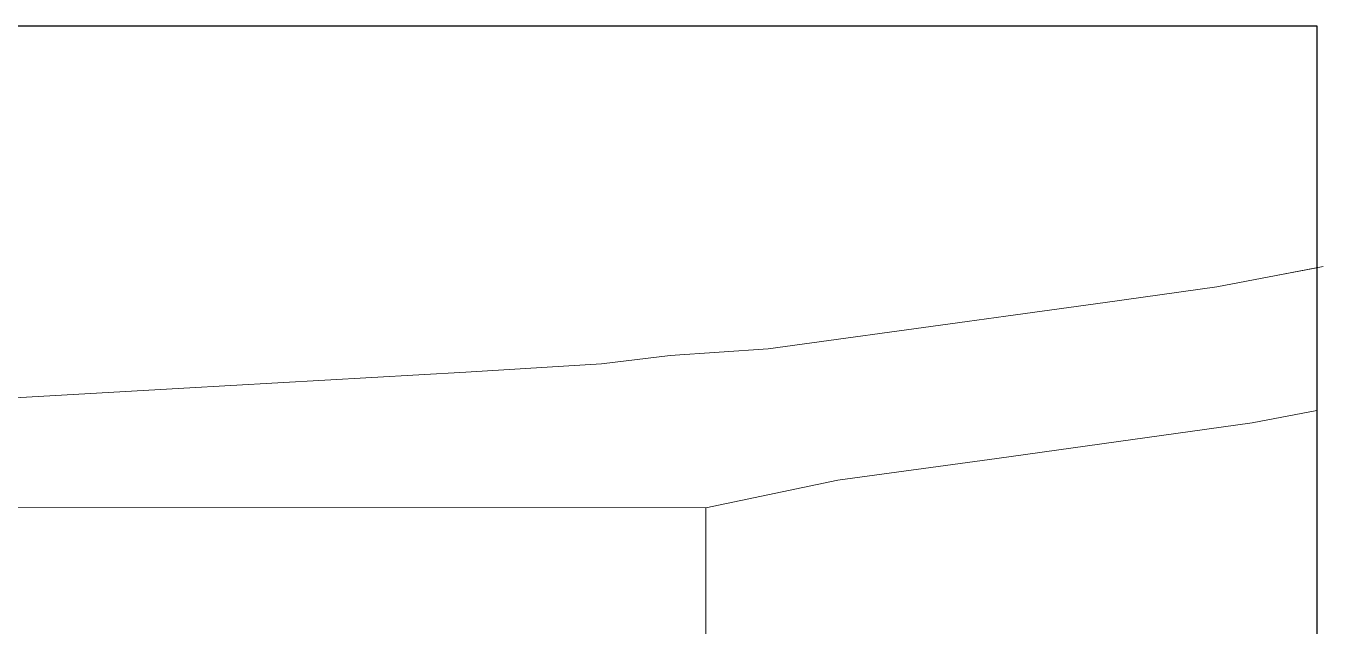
# Model space of a CAD drawing. Header units: millimetres. Extents: x 4836525 to 5356909, y -1773032 to -1295773.
# Drawn here: x 5170942 to 5356909, y -1414599 to -1328575 of the extents above; entities that cross this region are included whole.
import ezdxf

# ---------------------------------------------------------------- set-up
doc = ezdxf.new("R2010")
doc.units = ezdxf.units.MM
doc.header["$LTSCALE"] = 1000
doc.layers.get('DEFPOINTS').update_dxf_attribs({"color": 11})
doc.layers.add('PROPERTY', color=9, linetype='Continuous', lineweight=9)

msp = doc.modelspace()

# ---------------------------------------------------------------- linework, layer by layer
at = {"layer": 'DEFPOINTS'}
msp.add_lwpolyline([(4836525, -1328575), (5356019, -1328575), (5356019, -1714770), (4836525, -1714770)], close=True, dxfattribs=at)
at = {"layer": 'PROPERTY'}
for points in [[(5160938, -1382356), (5193597, -1380498), (5234011, -1378191), (5253445, -1376992), (5263297, -1375837), (5277347, -1374868), (5305865, -1370955), (5311423, -1370166), (5325658, -1368211), (5341669, -1365986), (5350162, -1364358), (5356909, -1363081)], [(5160938, -1382356), (5193597, -1380498), (5234011, -1378191), (5253445, -1376992), (5263297, -1375837), (5277347, -1374868), (5305865, -1370955), (5311423, -1370166), (5325658, -1368211), (5341669, -1365986), (5350162, -1364358), (5356019, -1363250)], [(5356019, -1383694), (5346759, -1385471), (5310125, -1390579), (5287342, -1393690), (5268407, -1397630), (5042971, -1397604)], [(5356019, -1467618), (5323428, -1467617), (5268406, -1467616), (5268407, -1397630), (5287342, -1393690), (5310125, -1390579), (5346759, -1385471), (5356019, -1383694)], [(4978121, -1386612), (4984145, -1394605), (5030966, -1394608), (5042971, -1397604), (5268407, -1397630), (5268406, -1467616), (5268402, -1510281), (5268405, -1544413), (5268402, -1597103), (5268393, -1697650), (5268391, -1714770)]]:
    msp.add_lwpolyline(points, dxfattribs=at)

doc.saveas('drawing.dxf')
